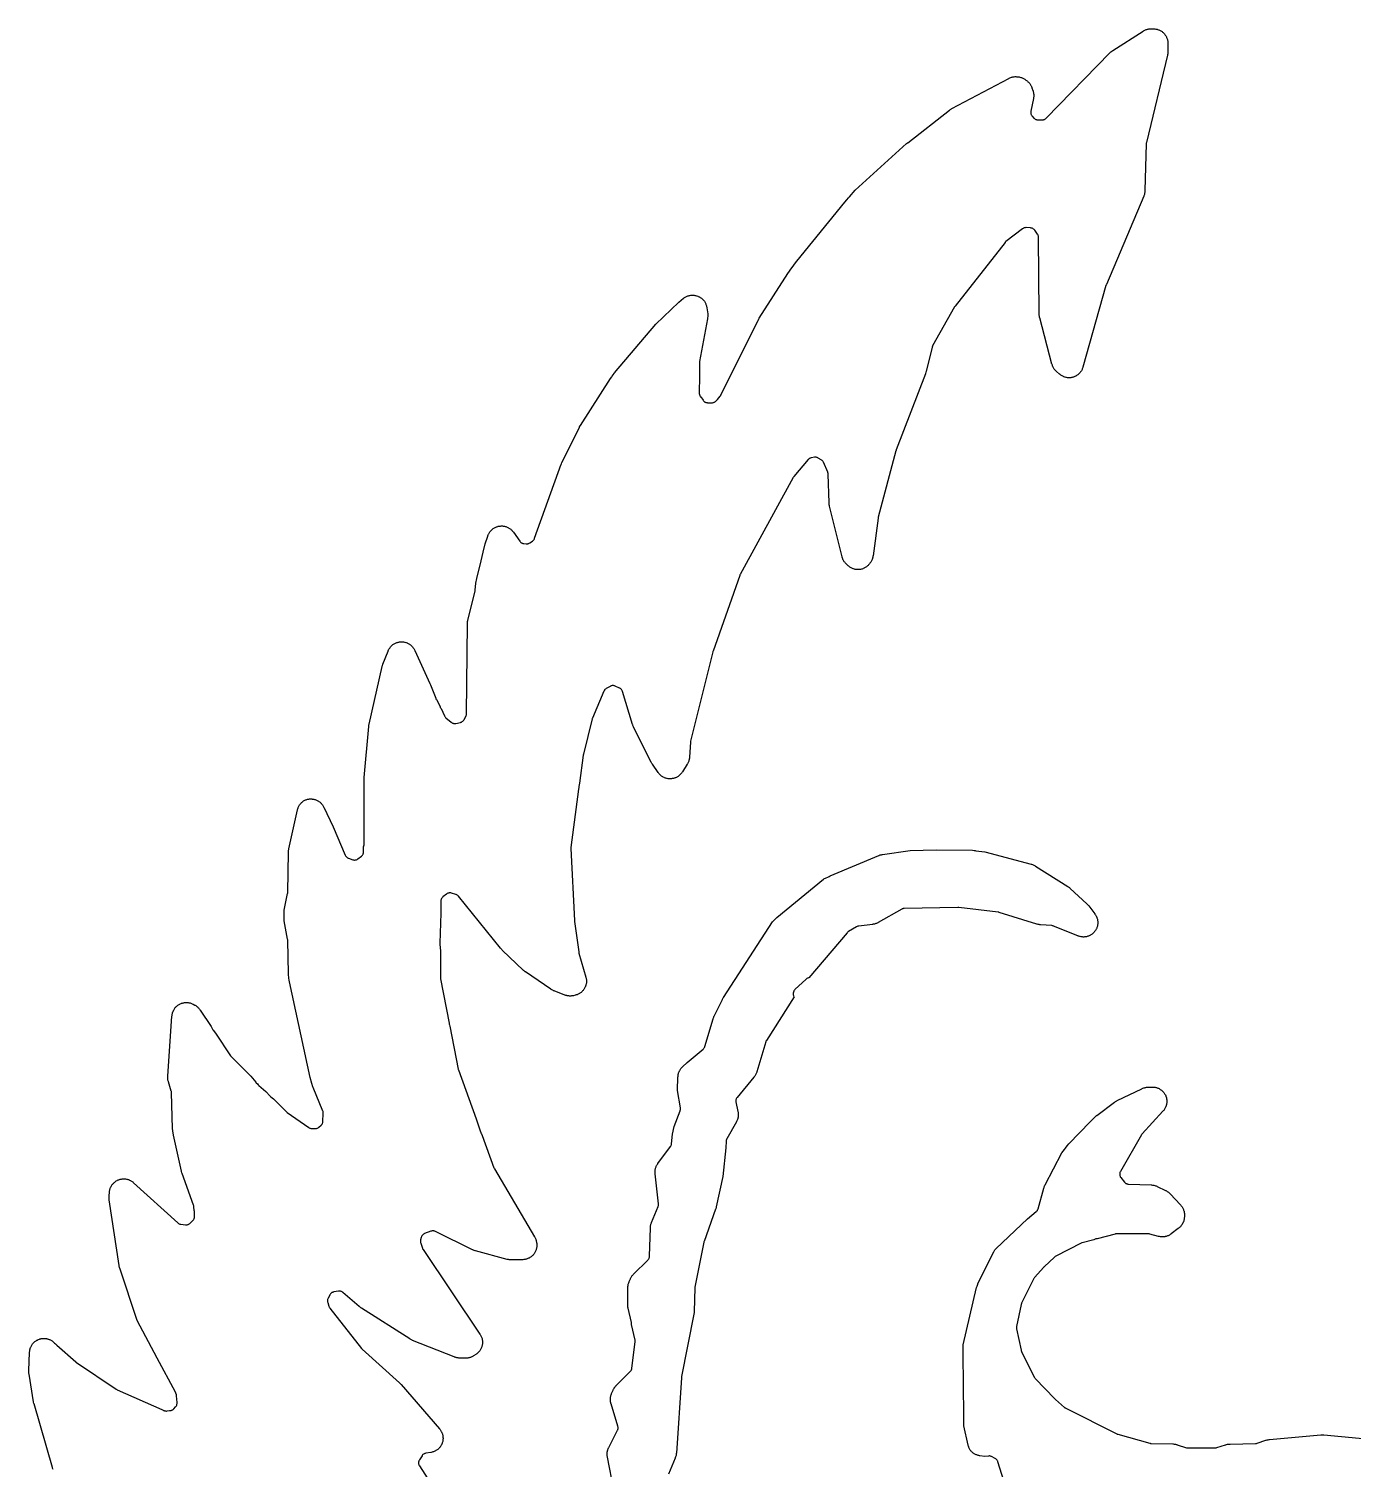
# Model space of a CAD drawing. Header units: millimetres. Extents: x 13 to 182, y 21 to 298.
# Drawn here: x 25 to 97.6, y 217.3 to 296.3 of the extents above; entities that cross this region are included whole.
import ezdxf

# ---------------------------------------------------------------- set-up
doc = ezdxf.new("R2010")
doc.units = ezdxf.units.MM
doc.layers.add('CUT', color=7, linetype='CONTINUOUS')

msp = doc.modelspace()

# ---------------------------------------------------------------- linework, layer by layer
at = {"layer": 'CUT'}
for points in [[(26.2939, 217.3156), (26.2768, 217.3582), (26.262, 217.4015), (26.2551, 217.4234), (25.2504, 220.9203), (25.2439, 220.9458), (25.2295, 221.0099), (25.2245, 221.0356), (24.9747, 222.555), (24.9715, 222.5779), (24.9664, 222.6238), (24.9636, 222.6699), (24.9632, 222.7161), (24.9636, 222.7392), (25.0063, 223.7421), (25.0078, 223.7642), (25.0118, 223.8081), (25.018, 223.8518), (25.0242, 223.8842), (25.0347, 223.9271), (25.044, 223.9588), (25.0586, 224.0004), (25.0711, 224.031), (25.0897, 224.071), (25.105, 224.1003), (25.1275, 224.1383), (25.1456, 224.1659), (25.1717, 224.2015), (25.1924, 224.2272), (25.2218, 224.2601), (25.245, 224.2836), (25.2775, 224.3135), (25.3029, 224.3347), (25.3382, 224.3612), (25.3655, 224.3798), (25.4032, 224.4027), (25.4322, 224.4185), (25.4719, 224.4377), (25.5024, 224.4505), (25.5438, 224.4657), (25.5754, 224.4755), (25.6181, 224.4866), (25.6504, 224.4933), (25.694, 224.5001), (25.7269, 224.5036), (25.7709, 224.5061), (25.804, 224.5063), (25.8481, 224.5045), (25.881, 224.5015), (25.9247, 224.4954), (25.9571, 224.4892), (26, 224.4788), (26.0317, 224.4695), (26.0734, 224.455), (26.104, 224.4426), (26.144, 224.424), (26.1733, 224.4087), (26.2113, 224.3863), (26.2361, 224.3701), (26.3348, 224.2858), (26.3806, 224.2467), (26.4303, 224.2042), (26.5043, 224.1411), (27.5335, 223.2237), (27.5491, 223.2108), (27.5709, 223.1938), (27.5873, 223.182), (29.7618, 221.7159), (29.7844, 221.7021), (29.8081, 221.6903), (32.2529, 220.6091), (32.3233, 220.5744), (32.3494, 220.563), (32.3765, 220.5542), (32.3774, 220.554), (32.3824, 220.5518), (32.4081, 220.5418), (32.4346, 220.5342), (32.4618, 220.5291), (32.4892, 220.5265), (32.5168, 220.5265), (32.5443, 220.5289), (32.6867, 220.5484), (32.693, 220.5488), (32.7155, 220.5523), (32.74, 220.5556), (32.7688, 220.561), (32.7969, 220.5692), (32.8241, 220.58), (32.8501, 220.5935), (32.8747, 220.6094), (32.8976, 220.6277), (32.9186, 220.6481), (33.0123, 220.7483), (33.031, 220.7703), (33.0474, 220.794), (33.0615, 220.8192), (33.0731, 220.8456), (33.0822, 220.873), (33.0885, 220.9011), (33.0922, 220.9297), (33.0928, 220.9516), (33.0938, 220.9633), (33.0933, 220.9927), (33.0691, 221.3619), (33.0654, 221.3933), (33.0584, 221.4241), (33.0482, 221.454), (33.0349, 221.4827), (33.0326, 221.4869), (33.0324, 221.4885), (33.0252, 221.5159), (33.0154, 221.5426), (33.0032, 221.5682), (32.0025, 223.4321), (30.9108, 225.4937), (29.9506, 228.354), (29.9447, 228.3728), (29.9338, 228.4107), (29.9246, 228.449), (29.9171, 228.4877), (29.9137, 228.5071), (29.3747, 232.1083), (29.3716, 232.1345), (29.3668, 232.1869), (29.3652, 232.2396), (29.3666, 232.2923), (29.3681, 232.3186), (29.3857, 232.5227), (29.3881, 232.5443), (29.3939, 232.5874), (29.4018, 232.6301), (29.4092, 232.6618), (29.4212, 232.7036), (29.4317, 232.7344), (29.4476, 232.7749), (29.461, 232.8045), (29.4808, 232.8432), (29.497, 232.8715), (29.5204, 232.9081), (29.5393, 232.9346), (29.5661, 232.9688), (29.5875, 232.9934), (29.6175, 233.0248), (29.6411, 233.0473), (29.674, 233.0757), (29.6996, 233.0957), (29.7351, 233.1208), (29.7626, 233.1383), (29.8003, 233.1598), (29.8294, 233.1746), (29.869, 233.1924), (29.8993, 233.2042), (29.9405, 233.2181), (29.9718, 233.227), (30.0142, 233.2369), (30.0462, 233.2427), (30.0893, 233.2484), (30.1217, 233.2512), (30.1651, 233.2527), (30.1977, 233.2523), (30.2411, 233.2496), (30.2734, 233.246), (30.3164, 233.2392), (30.3482, 233.2325), (30.3903, 233.2216), (30.4214, 233.2119), (30.4622, 233.1969), (30.4922, 233.1843), (30.5313, 233.1655), (30.56, 233.15), (30.5972, 233.1274), (30.6242, 233.1093), (30.659, 233.0833), (30.6925, 233.0556), (30.7089, 233.0414), (33.131, 230.84), (33.1548, 230.8204), (33.1806, 230.8034), (33.208, 230.7891), (33.2367, 230.7778), (33.2664, 230.7694), (33.2968, 230.7641), (33.5602, 230.7323), (33.5901, 230.7302), (33.6201, 230.7311), (33.6498, 230.735), (33.679, 230.7418), (33.7074, 230.7516), (33.7346, 230.764), (33.7605, 230.7792), (33.7847, 230.7968), (33.8071, 230.8168), (33.9619, 230.9699), (33.9814, 230.991), (33.9987, 231.014), (34.0137, 231.0384), (34.0264, 231.0642), (34.0365, 231.0911), (34.044, 231.1189), (34.0488, 231.1472), (34.0509, 231.1758), (34.0502, 231.2046), (34.0442, 231.2899), (34.0482, 231.3971), (34.048, 231.4236), (34.0455, 231.45), (34.0406, 231.4761), (34.0335, 231.5016), (34.0279, 231.5189), (34.0134, 231.722), (34.0102, 231.7494), (34.0045, 231.7763), (33.9963, 231.8026), (33.3653, 233.5498), (33.3563, 233.5776), (33.3361, 233.6476), (33.3289, 233.6759), (32.8937, 235.6515), (32.8586, 235.882), (32.8576, 235.8884), (32.8543, 235.9101), (32.8424, 235.9887), (32.7923, 237.9802), (32.7903, 238.008), (32.7858, 238.0354), (32.7787, 238.0624), (32.6203, 238.5678), (32.6145, 238.588), (32.6038, 238.6286), (32.5951, 238.6696), (32.5899, 238.7007), (32.585, 238.7424), (32.5842, 238.7543), (32.5842, 238.8017), (32.5842, 238.8824), (32.5842, 238.885), (32.8144, 242.1788), (32.8165, 242.2011), (32.8219, 242.2456), (32.8294, 242.2898), (32.8367, 242.3225), (32.8487, 242.3658), (32.8592, 242.3977), (32.8754, 242.4395), (32.889, 242.4702), (32.9093, 242.5102), (32.9259, 242.5393), (32.95, 242.5771), (32.9695, 242.6045), (32.9972, 242.6397), (33.0193, 242.665), (33.0505, 242.6972), (33.075, 242.7202), (33.1091, 242.7492), (33.1358, 242.7696), (33.1727, 242.7951), (33.2013, 242.8128), (33.2405, 242.8344), (33.2707, 242.8492), (33.3119, 242.8668), (33.3434, 242.8785), (33.3862, 242.8919), (33.4187, 242.9004), (33.4626, 242.9095), (33.4958, 242.9147), (33.5403, 242.9194), (33.5739, 242.9213), (33.6187, 242.9215), (33.6523, 242.9201), (33.6969, 242.9159), (33.7301, 242.911), (33.7741, 242.9024), (33.8067, 242.8943), (33.8496, 242.8814), (33.8813, 242.87), (33.9227, 242.8529), (33.9632, 242.8337), (33.9832, 242.8236), (34.0612, 242.7817), (34.0804, 242.7707), (34.1184, 242.7478), (34.1552, 242.7231), (34.1819, 242.7033), (34.2161, 242.675), (34.2406, 242.6526), (34.2719, 242.6212), (34.2941, 242.5965), (34.3221, 242.5621), (34.3484, 242.5264), (34.3611, 242.5082), (34.955, 241.6115), (35.0373, 241.4506), (35.0534, 241.4229), (35.0723, 241.3971), (35.2004, 241.2408), (36.0222, 239.9998), (36.0401, 239.9755), (36.0604, 239.9532), (37.1336, 238.8814), (37.4042, 238.5511), (37.4203, 238.533), (37.4378, 238.5163), (37.4981, 238.4631), (37.546, 238.4073), (37.561, 238.3911), (37.5772, 238.376), (37.9669, 238.0385), (38.1947, 237.7829), (38.2159, 237.7614), (38.2391, 237.7422), (38.3791, 237.6376), (39.099, 236.9187), (39.1185, 236.9008), (39.1395, 236.8848), (40.3159, 236.0652), (40.3424, 236.0487), (40.3705, 236.035), (40.3999, 236.0244), (40.4302, 236.0168), (40.4611, 236.0125), (40.4923, 236.0113), (40.6825, 236.0145), (40.7124, 236.0165), (40.742, 236.0215), (40.7709, 236.0294), (40.7989, 236.0401), (40.8257, 236.0536), (40.851, 236.0697), (40.8745, 236.0882), (40.9907, 236.1893), (41.0126, 236.2104), (41.0323, 236.2337), (41.0495, 236.2589), (41.0641, 236.2856), (41.0759, 236.3137), (41.0848, 236.3429), (41.0906, 236.3728), (41.0934, 236.4032), (41.1116, 236.8422), (41.1112, 236.8748), (41.1072, 236.9072), (41.0997, 236.939), (41.0889, 236.9698), (40.555, 238.2538), (40.554, 238.2569), (40.5517, 238.2644), (40.5424, 238.2944), (40.4822, 238.4889), (40.3852, 238.8021), (39.253, 244.049), (39.2403, 244.1477), (39.2384, 244.1625), (39.23, 244.2278), (39.1957, 244.4945), (39.1611, 246.3389), (39.1597, 246.3636), (39.1562, 246.388), (38.9683, 247.401), (38.9685, 247.6876), (38.9686, 247.8736), (38.9687, 247.9427), (38.9687, 247.988), (39.1538, 248.8954), (39.1581, 248.9225), (39.1598, 248.9499), (39.1999, 251.159), (39.2009, 251.1816), (39.2039, 251.2268), (39.2093, 251.2717), (39.2169, 251.3163), (39.2213, 251.3385), (39.6981, 253.4773), (39.7035, 253.4989), (39.7154, 253.5419), (39.7294, 253.5843), (39.7414, 253.6155), (39.7595, 253.6563), (39.7746, 253.6861), (39.7966, 253.7249), (39.8146, 253.7531), (39.8404, 253.7895), (39.8631, 253.8185), (39.892, 253.8517), (39.9164, 253.8773), (39.9479, 253.9071), (39.9725, 253.9283), (40.0066, 253.9549), (40.0332, 253.9737), (40.0575, 253.9891), (40.0584, 253.9896), (40.0982, 254.0092), (40.1287, 254.0223), (40.1703, 254.0378), (40.2019, 254.0479), (40.2448, 254.0593), (40.2773, 254.0662), (40.3211, 254.0733), (40.3541, 254.077), (40.3984, 254.0797), (40.4316, 254.0801), (40.4759, 254.0785), (40.509, 254.0756), (40.553, 254.0696), (40.5857, 254.0635), (40.6288, 254.0532), (40.6607, 254.0439), (40.7026, 254.0295), (40.7335, 254.0171), (40.7737, 253.9985), (40.8032, 253.9832), (40.8415, 253.9607), (40.8693, 253.9425), (40.9052, 253.9165), (40.931, 253.8956), (40.9642, 253.8661), (40.9879, 253.8428), (41.0179, 253.8102), (41.0392, 253.7847), (41.066, 253.7493), (41.0846, 253.7218), (41.1077, 253.684), (41.1289, 253.645), (41.139, 253.6253), (41.6559, 252.5527), (42.3185, 250.9944), (42.3306, 250.9692), (42.345, 250.9452), (42.3616, 250.9227), (42.3802, 250.9018), (42.4007, 250.8828), (42.4229, 250.8657), (42.4466, 250.8508), (42.4715, 250.8382), (42.4976, 250.8279), (42.7339, 250.7472), (42.7621, 250.739), (42.7911, 250.7337), (42.8204, 250.7312), (42.8498, 250.7317), (42.879, 250.735), (42.9078, 250.7411), (42.9358, 250.75), (42.9628, 250.7617), (42.9886, 250.7759), (43.0128, 250.7926), (43.1994, 250.9349), (43.2226, 250.9546), (43.2437, 250.9765), (43.2625, 251.0004), (43.2788, 251.0261), (43.2923, 251.0533), (43.3031, 251.0817), (43.3109, 251.1111), (43.3157, 251.1411), (43.3174, 251.1715), (43.3193, 251.4578), (43.3232, 251.4668), (43.3337, 251.4953), (43.3413, 251.5247), (43.3459, 251.5548), (43.3474, 251.5851), (43.344, 255.1856), (43.3441, 255.1908), (43.3464, 255.238), (43.3478, 255.2569), (43.6014, 258.0445), (43.6052, 258.0744), (43.617, 258.1486), (43.6227, 258.1781), (44.3445, 261.3399), (44.3485, 261.3562), (44.3571, 261.3884), (44.3669, 261.4203), (44.3779, 261.4518), (44.3837, 261.4675), (44.6653, 262.1874), (44.6738, 262.2076), (44.6918, 262.2477), (44.7117, 262.2868), (44.728, 262.3153), (44.7516, 262.3523), (44.7706, 262.3791), (44.7977, 262.4137), (44.8193, 262.4385), (44.8496, 262.4702), (44.8734, 262.4928), (44.9067, 262.5214), (44.9327, 262.5416), (44.9686, 262.5669), (44.9964, 262.5844), (45.0346, 262.606), (45.064, 262.6208), (45.1041, 262.6386), (45.1348, 262.6504), (45.1764, 262.6642), (45.2081, 262.673), (45.2509, 262.6827), (45.2833, 262.6884), (45.3269, 262.6938), (45.3596, 262.6963), (45.4035, 262.6975), (45.4364, 262.6967), (45.4802, 262.6936), (45.5128, 262.6897), (45.5561, 262.6824), (45.5882, 262.6753), (45.6305, 262.6638), (45.6618, 262.6536), (45.7028, 262.638), (45.7329, 262.6248), (45.7722, 262.6053), (45.8009, 262.5892), (45.8382, 262.566), (45.8652, 262.5472), (45.8999, 262.5204), (45.925, 262.4991), (45.957, 262.4691), (45.9798, 262.4454), (46.0087, 262.4124), (46.0292, 262.3867), (46.0547, 262.351), (46.0726, 262.3234), (46.0945, 262.2854), (46.1146, 262.2464), (46.1242, 262.2266), (46.9547, 260.3994), (46.9825, 260.336), (47.277, 259.5986), (47.2915, 259.5676), (47.3094, 259.5385), (47.3304, 259.5116), (47.3563, 259.4822), (47.5134, 259.1237), (47.528, 259.0947), (47.5456, 259.0674), (47.5662, 259.0422), (47.5759, 259.0326), (47.7566, 258.6351), (47.7719, 258.6057), (47.7904, 258.5783), (47.8118, 258.553), (47.8358, 258.5303), (48.1239, 258.2863), (48.1481, 258.2678), (48.174, 258.2519), (48.2014, 258.2387), (48.23, 258.2284), (48.2595, 258.2209), (48.2896, 258.2166), (48.32, 258.2152), (48.3504, 258.217), (48.3804, 258.2218), (48.6276, 258.2746), (48.6558, 258.2821), (48.6832, 258.2923), (48.7095, 258.3051), (48.7343, 258.3204), (48.7576, 258.338), (48.7791, 258.3578), (48.7985, 258.3796), (48.8157, 258.4032), (48.8305, 258.4284), (48.9367, 258.6303), (48.9488, 258.6562), (48.9583, 258.683), (48.9653, 258.7106), (48.9696, 258.7388), (48.9712, 258.7672), (49.0165, 263.6756), (49.0175, 263.7018), (49.0211, 263.7541), (49.0276, 263.8061), (49.0372, 263.8576), (49.0428, 263.8832), (49.437, 265.4774), (49.4424, 265.5047), (49.4452, 265.5323), (49.4671, 265.9145), (49.5272, 266.1595), (49.7638, 267.1241), (49.8816, 267.6042), (49.9929, 268.0581), (50.1319, 268.4891), (50.1391, 268.5096), (50.1543, 268.5501), (50.1715, 268.5899), (50.1858, 268.6191), (50.2068, 268.657), (50.2239, 268.6846), (50.2484, 268.7204), (50.268, 268.7462), (50.2958, 268.7795), (50.3179, 268.8033), (50.3488, 268.8337), (50.373, 268.8553), (50.4067, 268.8826), (50.4329, 268.9018), (50.469, 268.9257), (50.4969, 268.9423), (50.5352, 268.9626), (50.5646, 268.9764), (50.6046, 268.993), (50.6352, 269.0039), (50.6767, 269.0165), (50.7082, 269.0244), (50.7507, 269.033), (50.7828, 269.0379), (50.8259, 269.0423), (50.8583, 269.0441), (50.9016, 269.0443), (50.9341, 269.043), (50.9772, 269.0391), (51.0094, 269.0346), (51.052, 269.0265), (51.0836, 269.019), (51.1252, 269.0069), (51.1559, 268.9963), (51.1962, 268.9803), (51.2257, 268.9668), (51.2642, 268.9469), (51.2923, 268.9307), (51.3288, 268.9072), (51.3552, 268.8884), (51.3892, 268.8615), (51.4137, 268.8402), (51.445, 268.8101), (51.4673, 268.7866), (51.4955, 268.7537), (51.5221, 268.7195), (51.535, 268.7021), (51.8835, 268.2069), (51.9012, 268.1841), (51.921, 268.1632), (51.9427, 268.1442), (51.9662, 268.1274), (51.9911, 268.113), (52.0173, 268.101), (52.0446, 268.0916), (52.0726, 268.0848), (52.1012, 268.0808), (52.2377, 268.0682), (52.267, 268.0669), (52.2962, 268.0685), (52.3252, 268.0729), (52.3535, 268.0801), (52.3811, 268.0901), (52.4075, 268.1027), (52.4326, 268.1178), (52.5838, 268.2194), (52.6092, 268.2384), (52.6324, 268.26), (52.6532, 268.284), (52.6713, 268.31), (52.6866, 268.3378), (52.6989, 268.3671), (54.1572, 272.4297), (54.1668, 272.4542), (54.1926, 272.5146), (54.2036, 272.5385), (55.1559, 274.4528), (55.1672, 274.474), (55.1969, 274.5264), (55.2093, 274.5471), (56.8559, 277.1232), (56.9293, 277.2242), (56.9468, 277.2483), (57.0643, 277.4099), (57.0872, 277.4415), (59.3376, 280.1095), (60.6093, 281.3221), (60.8701, 281.5247), (60.8881, 281.538), (60.9247, 281.5637), (60.9626, 281.5875), (60.9918, 281.6039), (61.0319, 281.6238), (61.0626, 281.6372), (61.1045, 281.6531), (61.1364, 281.6634), (61.1796, 281.675), (61.2123, 281.6821), (61.2565, 281.6893), (61.2898, 281.6931), (61.3345, 281.696), (61.368, 281.6964), (61.4127, 281.6948), (61.4461, 281.692), (61.4904, 281.6859), (61.5234, 281.6797), (61.5669, 281.6693), (61.5991, 281.6599), (61.6414, 281.6452), (61.6724, 281.6327), (61.713, 281.6139), (61.7427, 281.5983), (61.7812, 281.5755), (61.8092, 281.557), (61.8453, 281.5306), (61.8713, 281.5094), (61.9046, 281.4795), (61.9284, 281.4559), (61.9585, 281.4228), (61.9798, 281.3969), (62.0065, 281.361), (62.0252, 281.3331), (62.0482, 281.2948), (62.0639, 281.2652), (62.083, 281.2247), (62.0958, 281.1937), (62.1107, 281.1515), (62.1204, 281.1194), (62.1311, 281.076), (62.1396, 281.0321), (62.1433, 281.01), (62.1906, 280.6788), (62.1918, 280.6681), (62.1913, 280.6396), (62.1911, 280.6264), (62.1902, 280.5681), (62.1878, 280.4192), (62.1845, 280.3985), (61.7488, 278.0695), (61.7452, 278.0442), (61.7438, 278.0186), (61.7401, 277.7619), (61.7366, 277.7376), (61.7351, 277.7099), (61.7326, 277.235), (61.7201, 276.3529), (61.7211, 276.3229), (61.7252, 276.2932), (61.7322, 276.264), (61.7421, 276.2357), (61.7428, 276.2341), (61.7529, 276.2073), (61.767, 276.1793), (61.7839, 276.1529), (61.8034, 276.1285), (61.8144, 276.116), (61.9335, 275.9368), (61.951, 275.9132), (61.9706, 275.8914), (61.9923, 275.8716), (62.0158, 275.854), (62.0409, 275.8388), (62.0674, 275.8262), (62.095, 275.8161), (62.1235, 275.8089), (62.1525, 275.8044), (62.1818, 275.8028), (62.4267, 275.8015), (62.4554, 275.8028), (62.4837, 275.8067), (62.5116, 275.8133), (62.5387, 275.8226), (62.5648, 275.8344), (62.5897, 275.8486), (62.6131, 275.8652), (62.6348, 275.8839), (62.6546, 275.9046), (62.6932, 275.9489), (62.703, 275.9585), (62.7224, 275.9815), (62.7252, 275.9856), (62.8754, 276.1582), (62.8914, 276.1782), (62.9056, 276.1995), (62.9179, 276.2219), (64.9555, 280.332), (64.9669, 280.3536), (64.9969, 280.4067), (65.0095, 280.4276), (66.58, 282.8846), (66.8104, 283.1986), (66.8699, 283.2795), (66.9526, 283.3923), (67.0718, 283.5546), (69.7025, 286.7992), (69.8159, 286.9256), (69.919, 287.0405), (69.9593, 287.0855), (70.2835, 287.447), (73.0986, 290.0071), (73.1114, 290.0184), (73.144, 290.0458), (73.1573, 290.0566), (75.4487, 291.8431), (75.4646, 291.8549), (75.4967, 291.8778), (75.5298, 291.8993), (75.5639, 291.9192), (75.5811, 291.9288), (78.7008, 293.5797), (78.7217, 293.5901), (78.764, 293.6097), (78.8072, 293.6271), (78.8402, 293.6385), (78.885, 293.6513), (78.919, 293.6592), (78.9649, 293.6674), (78.9996, 293.6717), (79.046, 293.6751), (79.081, 293.6758), (79.1275, 293.6743), (79.174, 293.6704), (79.1971, 293.6679), (79.2376, 293.6624), (79.2615, 293.6585), (79.3089, 293.6494), (79.3558, 293.6378), (79.3904, 293.6272), (79.4358, 293.6107), (79.4691, 293.5964), (79.5124, 293.5751), (79.544, 293.5574), (79.5848, 293.5315), (79.6241, 293.5035), (79.6434, 293.489), (79.7029, 293.4417), (79.7191, 293.4281), (79.7508, 293.4004), (79.7811, 293.3712), (79.8028, 293.3482), (79.8304, 293.3163), (79.8498, 293.2914), (79.8742, 293.2571), (79.8913, 293.2305), (79.9123, 293.194), (79.9268, 293.166), (79.9444, 293.1277), (79.9601, 293.0886), (79.9676, 293.0689), (80.0235, 292.9089), (80.0297, 292.8896), (80.0413, 292.8508), (80.0512, 292.8115), (80.0573, 292.7818), (80.0636, 292.7417), (80.0669, 292.7116), (80.0696, 292.6711), (80.0702, 292.6408), (80.0693, 292.6003), (80.0672, 292.57), (80.0625, 292.5297), (80.0561, 292.4897), (80.0525, 292.4698), (79.9086, 291.7755), (79.9041, 291.7474), (79.9024, 291.719), (79.9033, 291.6905), (79.907, 291.6622), (79.9133, 291.6344), (79.9222, 291.6074), (79.9336, 291.5813), (79.9475, 291.5564), (79.9637, 291.5329), (79.982, 291.5111), (80.0812, 291.4036), (80.1034, 291.382), (80.1278, 291.3627), (80.154, 291.346), (80.1817, 291.3322), (80.2108, 291.3213), (80.2408, 291.3134), (80.2715, 291.3087), (80.3025, 291.3072), (80.5356, 291.3079), (80.5653, 291.3094), (80.5948, 291.3139), (80.6237, 291.3214), (80.6517, 291.3316), (80.6785, 291.3446), (80.7039, 291.3602), (80.7277, 291.3782), (80.7495, 291.3985), (84.2444, 294.9835), (84.2631, 295.0017), (84.3016, 295.0368), (84.3421, 295.0697), (84.3844, 295.1002), (84.406, 295.1148), (86.0667, 296.1703), (86.0857, 296.1817), (86.1243, 296.2037), (86.164, 296.2237), (86.1945, 296.2372), (86.2359, 296.2532), (86.2676, 296.2637), (86.3104, 296.2755), (86.3429, 296.2828), (86.3867, 296.2903), (86.4198, 296.2944), (86.4641, 296.2976), (86.5085, 296.2986), (86.5308, 296.2985), (86.647, 296.2954), (86.6686, 296.2943), (86.7118, 296.291), (86.7547, 296.2857), (86.7867, 296.2802), (86.8289, 296.2708), (86.8602, 296.2622), (86.9013, 296.2488), (86.9316, 296.2372), (86.9713, 296.2199), (87.0003, 296.2055), (87.0381, 296.1845), (87.0657, 296.1673), (87.1013, 296.1427), (87.1271, 296.1231), (87.1601, 296.0952), (87.1839, 296.0731), (87.2141, 296.0421), (87.2357, 296.0179), (87.2628, 295.9842), (87.2819, 295.958), (87.3057, 295.9218), (87.3222, 295.8939), (87.3423, 295.8556), (87.3561, 295.8262), (87.3725, 295.7862), (87.3833, 295.7556), (87.3958, 295.7142), (87.4037, 295.6827), (87.4121, 295.6403), (87.4169, 295.6082), (87.4213, 295.5652), (87.4235, 295.522), (87.4241, 295.5003), (87.4259, 295.069), (87.4252, 295.0418), (87.4222, 294.9877), (87.4159, 294.9338), (87.4063, 294.8804), (87.4008, 294.8538), (86.2425, 290.0632), (86.2368, 290.0323), (86.2342, 290.0009), (86.1647, 287.4311), (86.1637, 287.4101), (86.1606, 287.3683), (86.1555, 287.3266), (86.1503, 287.2956), (86.1414, 287.2546), (86.1333, 287.2242), (86.1206, 287.1842), (86.1061, 287.1448), (86.0984, 287.1253), (84.0493, 282.2835), (84.0425, 282.266), (84.034, 282.2417), (84.0283, 282.2238), (82.766, 277.7518), (82.7596, 277.7312), (82.7459, 277.6902), (82.7302, 277.6499), (82.717, 277.6204), (82.6975, 277.5818), (82.6816, 277.5536), (82.6585, 277.5171), (82.6399, 277.4906), (82.6134, 277.4564), (82.5924, 277.4318), (82.5628, 277.4004), (82.5395, 277.3779), (82.507, 277.3494), (82.4816, 277.3293), (82.4465, 277.3041), (82.4193, 277.2865), (82.382, 277.2647), (82.3533, 277.2498), (82.314, 277.2318), (82.284, 277.2197), (82.2432, 277.2055), (82.2121, 277.1963), (82.1701, 277.1861), (82.1383, 277.18), (82.0955, 277.1738), (82.0633, 277.1708), (82.0202, 277.1687), (81.9878, 277.1688), (81.9446, 277.1709), (81.9124, 277.1741), (81.8696, 277.1804), (81.8379, 277.1866), (81.7959, 277.1969), (81.7649, 277.2062), (81.7241, 277.2205), (81.6941, 277.2327), (81.6549, 277.2509), (81.6262, 277.2659), (81.5889, 277.2877), (81.5618, 277.3054), (81.5268, 277.3307), (81.4931, 277.3577), (81.4765, 277.3716), (81.3208, 277.5087), (81.3046, 277.5237), (81.273, 277.5544), (81.2429, 277.5867), (81.2215, 277.612), (81.1947, 277.6471), (81.1759, 277.6744), (81.1527, 277.7119), (81.1367, 277.7409), (81.1173, 277.7805), (81.1042, 277.8109), (81.0887, 277.8523), (81.0753, 277.8943), (81.0691, 277.9155), (80.3947, 280.4559), (80.3903, 280.4742), (80.3821, 280.5109), (80.3756, 280.5479), (80.3718, 280.5758), (80.3683, 280.6132), (80.3664, 280.6507), (80.3659, 280.6695), (80.3287, 284.8735), (80.3268, 284.9041), (80.3219, 284.9343), (80.3139, 284.9639), (80.3029, 284.9924), (80.2891, 285.0198), (80.2726, 285.0455), (80.1212, 285.257), (80.1029, 285.28), (80.0825, 285.3011), (80.0601, 285.3201), (80.036, 285.3369), (80.0103, 285.3512), (79.9834, 285.3629), (79.9554, 285.372), (79.9267, 285.3782), (79.8975, 285.3816), (79.6592, 285.3977), (79.6282, 285.3982), (79.5972, 285.3955), (79.5668, 285.3896), (79.5371, 285.3806), (79.5085, 285.3685), (79.4812, 285.3536), (79.4557, 285.3359), (78.5468, 284.6346), (78.5278, 284.6187), (78.5103, 284.6013), (78.4942, 284.5826), (75.7516, 281.0949), (75.738, 281.0761), (75.7259, 281.0564), (74.5218, 278.913), (74.5096, 278.8887), (74.4996, 278.8634), (74.4919, 278.8373), (74.1663, 277.5052), (74.1587, 277.4778), (74.1376, 277.4101), (74.1283, 277.3833), (72.5314, 273.2158), (72.5261, 273.2009), (72.5194, 273.1803), (72.515, 273.1651), (71.5457, 269.5291), (71.5414, 269.5106), (71.5363, 269.4852), (71.5332, 269.4665), (71.2546, 267.4042), (71.2508, 267.3807), (71.2419, 267.334), (71.2306, 267.2879), (71.2204, 267.2538), (71.2043, 267.2091), (71.1905, 267.1763), (71.1697, 267.1335), (71.1526, 267.1024), (71.1274, 267.062), (71.1002, 267.0231), (71.0861, 267.004), (71.0533, 266.9619), (71.0392, 266.9448), (71.0104, 266.9113), (70.9799, 266.8793), (70.9559, 266.8565), (70.9225, 266.8277), (70.8964, 266.8073), (70.8602, 266.7819), (70.8323, 266.7642), (70.7938, 266.7424), (70.7642, 266.7275), (70.7238, 266.7096), (70.693, 266.6977), (70.651, 266.6839), (70.6191, 266.6751), (70.576, 266.6654), (70.5433, 266.6598), (70.4995, 266.6544), (70.4665, 266.652), (70.4223, 266.6509), (70.3892, 266.6517), (70.3451, 266.655), (70.3123, 266.6591), (70.2687, 266.6667), (70.2364, 266.674), (70.1939, 266.6858), (70.1624, 266.6962), (70.1212, 266.7122), (70.091, 266.7256), (70.0515, 266.7455), (70.0227, 266.7619), (69.9854, 266.7856), (69.9584, 266.8047), (69.9236, 266.8319), (69.8902, 266.8608), (69.8738, 266.8757), (69.7954, 266.9505), (69.7805, 266.9655), (69.7513, 266.9961), (69.7236, 267.028), (69.704, 267.0529), (69.6794, 267.0873), (69.6622, 267.1139), (69.641, 267.1505), (69.6263, 267.1786), (69.6086, 267.217), (69.5967, 267.2463), (69.5827, 267.2862), (69.5705, 267.3267), (69.5649, 267.3471), (68.8718, 270.1267), (68.8666, 270.15), (68.8576, 270.1966), (68.851, 270.2437), (68.8469, 270.2911), (68.8455, 270.3148), (68.794, 271.8818), (68.7917, 271.9103), (68.7867, 271.9383), (68.7791, 271.9658), (68.7689, 271.9924), (68.5308, 272.5355), (68.5171, 272.5629), (68.5006, 272.5888), (68.4816, 272.6129), (68.4601, 272.6349), (68.4366, 272.6546), (68.4112, 272.6718), (68.2502, 272.7691), (68.2242, 272.7831), (68.197, 272.7944), (68.1687, 272.8031), (68.1398, 272.8089), (68.1104, 272.8119), (68.0809, 272.8119), (68.0515, 272.8091), (67.8849, 272.7846), (67.8547, 272.7786), (67.8253, 272.7696), (67.797, 272.7575), (67.7701, 272.7426), (67.7448, 272.7251), (67.7215, 272.705), (67.7003, 272.6827), (66.906, 271.7531), (66.8871, 271.7284), (66.8708, 271.7019), (63.9666, 266.3813), (63.9559, 266.3597), (63.947, 266.3373), (62.4851, 262.1893), (62.4807, 262.1759), (62.4751, 262.1573), (62.4714, 262.1437), (61.2492, 257.2502), (61.2438, 257.2231), (61.2409, 257.1955), (61.1916, 256.3769), (61.1897, 256.3547), (61.1848, 256.3103), (61.1777, 256.2661), (61.1707, 256.2334), (61.1593, 256.1902), (61.1491, 256.1583), (61.1334, 256.1164), (61.1202, 256.0857), (61.1004, 256.0456), (61.0787, 256.0066), (61.0674, 255.9873), (60.8033, 255.5632), (60.7911, 255.5447), (60.7658, 255.5083), (60.7388, 255.4732), (60.7173, 255.4479), (60.687, 255.4156), (60.6631, 255.3925), (60.6297, 255.3634), (60.6037, 255.3428), (60.5676, 255.3171), (60.5396, 255.2991), (60.5012, 255.2771), (60.4716, 255.262), (60.4312, 255.2438), (60.4003, 255.2317), (60.3583, 255.2176), (60.3264, 255.2086), (60.2832, 255.1987), (60.2505, 255.1929), (60.2065, 255.1872), (60.1734, 255.1847), (60.1291, 255.1834), (60.0959, 255.1841), (60.0517, 255.1872), (60.0188, 255.1912), (59.9751, 255.1986), (59.9427, 255.2058), (59.8999, 255.2175), (59.8684, 255.2278), (59.827, 255.2437), (59.7966, 255.257), (59.757, 255.2769), (59.7281, 255.2932), (59.6906, 255.3168), (59.6634, 255.3359), (59.6285, 255.3631), (59.6033, 255.3848), (59.5712, 255.4153), (59.5483, 255.4393), (59.5193, 255.4729), (59.492, 255.5078), (59.4788, 255.5256), (59.1544, 255.986), (59.1448, 256.0001), (59.1262, 256.0287), (59.1088, 256.058), (59.0924, 256.0879), (59.0845, 256.103), (58.1299, 258.0191), (58.122, 258.0358), (58.1069, 258.0696), (58.0931, 258.104), (58.0808, 258.1389), (58.075, 258.1565), (57.5178, 259.9734), (57.5082, 260.0002), (57.4961, 260.0258), (57.4817, 260.0503), (57.465, 260.0732), (57.4462, 260.0945), (57.4254, 260.1139), (57.403, 260.1313), (57.379, 260.1464), (57.3536, 260.1593), (57.1123, 260.2673), (57.0858, 260.2777), (57.0584, 260.2856), (57.0303, 260.2908), (57.0019, 260.2933), (56.9734, 260.2931), (56.945, 260.2902), (56.9171, 260.2846), (56.8898, 260.2764), (56.8634, 260.2657), (56.8381, 260.2524), (56.6214, 260.1256), (56.5985, 260.1107), (56.5769, 260.0937), (56.5571, 260.0749), (56.539, 260.0544), (56.5228, 260.0322), (56.5088, 260.0087), (56.4969, 259.9841), (55.8712, 258.5124), (55.8628, 258.4904), (55.8562, 258.4678), (55.3746, 256.541), (55.371, 256.5247), (55.3666, 256.5022), (55.364, 256.4857), (55.1569, 254.9458), (55.1206, 254.7623), (55.1166, 254.7361), (55.1149, 254.7096), (55.1133, 254.6213), (54.6818, 251.4122), (54.6794, 251.3848), (54.6795, 251.3572), (54.8782, 247.4072), (54.8791, 247.394), (54.8809, 247.3759), (54.8824, 247.3627), (55.1153, 245.6931), (55.119, 245.672), (55.1251, 245.6433), (55.1303, 245.6225), (55.5085, 244.3146), (55.514, 244.2938), (55.524, 244.2519), (55.532, 244.2096), (55.5364, 244.1776), (55.5403, 244.1347), (55.5416, 244.1025), (55.5414, 244.0595), (55.5396, 244.0272), (55.5353, 243.9844), (55.5305, 243.9525), (55.5256, 243.9282), (55.5125, 243.8819), (55.5118, 243.8792), (55.5095, 243.8712), (55.4931, 243.8134), (55.491, 243.8074), (55.4747, 243.7675), (55.461, 243.7383), (55.441, 243.7002), (55.4246, 243.6724), (55.401, 243.6364), (55.382, 243.6103), (55.3551, 243.5767), (55.3337, 243.5525), (55.3037, 243.5216), (55.2801, 243.4996), (55.2473, 243.4718), (55.2217, 243.4521), (55.1864, 243.4275), (55.159, 243.4104), (55.1215, 243.3893), (55.0926, 243.3748), (55.0533, 243.3574), (55.0232, 243.3458), (54.9823, 243.3323), (54.9408, 243.3207), (54.92, 243.3154), (54.8321, 243.2953), (54.8103, 243.2909), (54.7665, 243.2831), (54.7223, 243.2775), (54.689, 243.275), (54.6446, 243.2738), (54.6112, 243.2746), (54.5668, 243.2778), (54.5337, 243.2818), (54.4899, 243.2894), (54.4573, 243.2967), (54.4144, 243.3086), (54.3722, 243.3226), (54.3513, 243.3301), (53.763, 243.5577), (53.7391, 243.5677), (53.6921, 243.5891), (53.6463, 243.6132), (53.602, 243.6398), (53.5802, 243.6538), (52.2038, 244.5938), (52.1892, 244.6042), (52.1605, 244.6256), (52.1326, 244.648), (52.1057, 244.6716), (52.0925, 244.6836), (50.9175, 245.7966), (50.8962, 245.8182), (50.8448, 245.8739), (50.825, 245.8969), (48.5295, 248.7492), (48.5088, 248.7724), (48.4858, 248.7933), (48.4607, 248.8117), (48.4339, 248.8274), (48.4056, 248.8403), (48.3761, 248.8502), (48.1329, 248.9177), (48.1052, 248.924), (48.0771, 248.9277), (48.0488, 248.9287), (48.0205, 248.927), (47.9925, 248.9226), (47.9651, 248.9156), (47.9384, 248.9061), (47.9127, 248.8941), (47.8883, 248.8797), (47.8653, 248.8631), (47.6666, 248.7044), (47.6444, 248.6847), (47.6242, 248.6629), (47.6062, 248.6393), (47.5907, 248.614), (47.5777, 248.5873), (47.5675, 248.5594), (47.56, 248.5306), (47.5555, 248.5013), (47.5539, 248.4716), (47.5502, 247.8155), (47.5009, 246.167), (47.5009, 246.1476), (47.5019, 246.1211), (47.5032, 246.1018), (47.5385, 245.7465), (47.5303, 244.2818), (47.5316, 244.252), (47.5359, 244.2224), (48.0137, 241.7883), (48.0146, 241.7681), (48.0177, 241.7354), (48.0244, 241.7032), (48.0476, 241.6157), (48.5077, 239.272), (48.513, 239.2494), (48.5201, 239.2274), (49.4935, 236.5472), (49.7341, 235.8241), (49.7416, 235.8039), (49.7529, 235.7765), (49.7619, 235.7569), (49.8292, 235.6229), (50.4704, 233.8574), (50.4811, 233.8317), (50.4941, 233.8072), (52.6967, 230.0778), (52.707, 230.0593), (52.7268, 230.0218), (52.7449, 229.9834), (52.757, 229.9541), (52.7713, 229.9142), (52.7807, 229.8838), (52.7912, 229.8427), (52.7997, 229.8012), (52.8035, 229.7803), (52.8097, 229.741), (52.8127, 229.7186), (52.8175, 229.6735), (52.82, 229.6282), (52.8202, 229.5943), (52.8181, 229.549), (52.8149, 229.5152), (52.8083, 229.4703), (52.8017, 229.437), (52.7906, 229.393), (52.7806, 229.3606), (52.7652, 229.3179), (52.752, 229.2866), (52.7324, 229.2458), (52.7161, 229.2159), (52.6924, 229.1773), (52.6733, 229.1492), (52.6458, 229.1132), (52.6239, 229.0872), (52.593, 229.054), (52.5686, 229.0304), (52.5345, 229.0006), (52.5078, 228.9795), (52.4709, 228.9532), (52.4422, 228.935), (52.4028, 228.9125), (52.3725, 228.8972), (52.331, 228.8789), (52.2993, 228.8667), (52.2562, 228.8527), (52.2235, 228.8438), (52.1792, 228.8341), (52.1457, 228.8285), (52.1006, 228.8234), (52.0554, 228.8205), (52.0327, 228.8196), (51.4336, 228.8117), (51.4131, 228.8119), (51.3721, 228.8132), (51.3312, 228.8164), (51.3007, 228.8202), (51.2603, 228.8271), (51.2202, 228.8358), (51.2002, 228.8406), (49.4561, 229.3054), (49.4347, 229.3116), (49.3923, 229.3252), (49.3507, 229.3409), (49.3098, 229.3585), (49.2896, 229.3679), (47.2562, 230.3712), (47.2279, 230.3833), (47.1986, 230.3926), (47.1684, 230.3987), (47.1378, 230.4018), (47.1071, 230.4017), (47.0765, 230.3984), (47.0464, 230.3921), (47.0171, 230.3826), (46.6655, 230.2493), (46.6394, 230.238), (46.6144, 230.2242), (46.5909, 230.2081), (46.569, 230.1898), (46.5489, 230.1695), (46.5309, 230.1475), (46.515, 230.1238), (46.5014, 230.0987), (46.4903, 230.0724), (46.4818, 230.0452), (46.4447, 229.9042), (46.4385, 229.8751), (46.4353, 229.8455), (46.435, 229.8158), (46.4377, 229.7862), (46.4433, 229.7569), (46.4517, 229.7284), (46.5499, 229.449), (46.5593, 229.4255), (46.5707, 229.4028), (46.584, 229.3811), (49.7025, 224.7429), (49.7145, 224.7241), (49.7375, 224.6859), (49.7587, 224.6465), (49.773, 224.6163), (49.7901, 224.575), (49.8014, 224.5435), (49.8143, 224.5008), (49.8224, 224.4683), (49.8311, 224.4245), (49.8359, 224.3914), (49.8402, 224.347), (49.8417, 224.3135), (49.8415, 224.2689), (49.8397, 224.2355), (49.8351, 224.1911), (49.83, 224.158), (49.821, 224.1142), (49.8127, 224.0818), (49.7994, 224.0392), (49.7879, 224.0078), (49.7705, 223.9667), (49.7559, 223.9366), (49.7345, 223.8974), (49.717, 223.8689), (49.6918, 223.832), (49.6715, 223.8054), (49.6428, 223.7712), (49.62, 223.7467), (49.5881, 223.7155), (49.563, 223.6934), (49.528, 223.6655), (49.4918, 223.6395), (49.4734, 223.6269), (49.3565, 223.5513), (49.3371, 223.5394), (49.2975, 223.5167), (49.2569, 223.4959), (49.2257, 223.4819), (49.1832, 223.4654), (49.1507, 223.4546), (49.1067, 223.4424), (49.0734, 223.435), (49.0284, 223.4274), (48.9944, 223.4234), (48.9489, 223.4204), (48.9033, 223.4197), (48.8804, 223.4199), (48.5645, 223.431), (48.5452, 223.4321), (48.5066, 223.4351), (48.4681, 223.4398), (48.4395, 223.4445), (48.4016, 223.4525), (48.3735, 223.4596), (48.3365, 223.4708), (48.2999, 223.4836), (48.2818, 223.4904), (45.999, 224.4004), (45.9796, 224.4087), (45.9411, 224.4262), (45.9035, 224.4454), (45.8668, 224.4664), (45.8487, 224.4774), (43.2033, 226.1628), (43.1767, 226.1812), (43.1117, 226.2295), (43.0864, 226.2497), (42.1853, 227.0263), (42.1624, 227.0442), (42.1379, 227.0597), (42.1121, 227.0729), (42.0851, 227.0834), (42.0572, 227.0913), (42.0286, 227.0965), (41.9997, 227.0989), (41.9707, 227.0985), (41.9419, 227.0953), (41.6905, 227.0549), (41.663, 227.0492), (41.6363, 227.041), (41.6104, 227.0302), (41.5856, 227.0172), (41.5622, 227.0018), (41.5403, 226.9844), (41.5201, 226.965), (41.5018, 226.9437), (41.4856, 226.9209), (41.4716, 226.8967), (41.3713, 226.703), (41.3591, 226.6763), (41.3496, 226.6485), (41.3428, 226.6199), (41.3388, 226.5908), (41.3377, 226.5615), (41.3395, 226.5322), (41.3442, 226.5032), (41.3516, 226.4748), (41.4171, 226.2674), (41.4263, 226.2422), (41.4378, 226.2179), (41.4514, 226.1947), (41.467, 226.1728), (43.2078, 223.9497), (43.2248, 223.9298), (43.2435, 223.9114), (45.2962, 222.0678), (45.3166, 222.0483), (45.3661, 221.9979), (45.3852, 221.9771), (47.4788, 219.5577), (47.4925, 219.541), (47.5192, 219.507), (47.5442, 219.4718), (47.5616, 219.4445), (47.5832, 219.4071), (47.5979, 219.3783), (47.6157, 219.3389), (47.6276, 219.3088), (47.6416, 219.268), (47.6506, 219.2369), (47.6606, 219.1948), (47.6665, 219.163), (47.6724, 219.1202), (47.6753, 219.088), (47.6771, 219.0448), (47.6768, 219.0125), (47.6745, 218.9693), (47.6711, 218.9372), (47.6646, 218.8945), (47.6582, 218.8627), (47.6477, 218.8208), (47.6382, 218.7899), (47.6237, 218.7492), (47.6114, 218.7193), (47.593, 218.6802), (47.5778, 218.6516), (47.5558, 218.6144), (47.538, 218.5874), (47.5125, 218.5526), (47.4922, 218.5274), (47.4634, 218.4951), (47.4408, 218.472), (47.4091, 218.4427), (47.3843, 218.4218), (47.35, 218.3956), (47.3233, 218.3773), (47.2866, 218.3545), (47.2583, 218.3388), (47.2196, 218.3196), (47.19, 218.3067), (47.1496, 218.2914), (47.1188, 218.2813), (47.0771, 218.2699), (47.035, 218.2605), (47.0138, 218.2563), (46.7271, 218.2068), (46.6999, 218.2008), (46.6734, 218.1923), (46.6478, 218.1814), (46.6233, 218.1681), (46.6001, 218.1526), (46.5785, 218.1351), (46.5586, 218.1156), (46.5406, 218.0944), (46.5246, 218.0715), (46.3795, 217.8421), (46.3654, 217.8174), (46.3538, 217.7914), (46.3447, 217.7644), (46.3381, 217.7367), (46.3342, 217.7085), (46.3331, 217.68), (46.3346, 217.6516), (46.3388, 217.6234), (46.3456, 217.5958), (46.3551, 217.5689), (46.367, 217.5431), (46.3814, 217.5185), (47.2712, 216.1468)], [(57.0519, 216.2047), (56.6935, 217.9909), (56.6898, 218.0119), (56.6834, 218.054), (56.679, 218.0964), (56.6772, 218.1282), (56.6768, 218.1708), (56.6781, 218.2027), (56.6817, 218.2451), (56.686, 218.2768), (56.6936, 218.3186), (56.7009, 218.3497), (56.7124, 218.3907), (56.7226, 218.421), (56.738, 218.4607), (56.7552, 218.4996), (56.7643, 218.5189), (57.2447, 219.4767), (57.2563, 219.5029), (57.2653, 219.53), (57.2718, 219.5579), (57.2755, 219.5863), (57.2765, 219.6148), (57.2748, 219.6434), (57.2704, 219.6717), (57.2633, 219.6994), (56.8895, 220.9151), (56.8834, 220.9372), (56.8722, 220.9816), (56.8632, 221.0265), (56.8583, 221.0605), (56.8539, 221.1061), (56.8524, 221.1403), (56.8528, 221.1861), (56.8548, 221.2204), (56.8598, 221.2659), (56.8652, 221.2998), (56.8748, 221.3446), (56.8837, 221.3777), (56.8978, 221.4213), (56.9141, 221.4641), (56.9228, 221.4853), (57.006, 221.6744), (57.0148, 221.6931), (57.0331, 221.73), (57.0531, 221.7661), (57.0694, 221.7925), (57.0926, 221.8266), (57.1112, 221.8513), (57.1375, 221.8831), (57.1652, 221.9137), (57.1794, 221.9287), (57.9535, 222.7084), (57.9725, 222.7295), (57.9895, 222.7523), (58.0042, 222.7766), (58.0166, 222.8021), (58.0265, 222.8288), (58.0338, 222.8562), (58.0385, 222.8842), (58.2099, 224.3183), (58.212, 224.352), (58.2103, 224.3857), (58.2049, 224.419), (58.0178, 225.2606), (58.0178, 225.3111), (58.0157, 225.3466), (58.0093, 225.3817), (57.8217, 226.1567), (57.8208, 226.162), (57.8155, 226.2113), (57.8128, 226.2608), (57.8122, 226.2856), (57.8139, 227.2842), (57.8145, 227.3075), (57.817, 227.354), (57.8219, 227.4003), (57.8273, 227.4347), (57.837, 227.4803), (57.846, 227.514), (57.8603, 227.5583), (57.8768, 227.6017), (57.8857, 227.6233), (57.9488, 227.7661), (57.9577, 227.7852), (57.9765, 227.8229), (57.997, 227.8596), (58.0137, 227.8864), (58.0375, 227.9211), (58.0566, 227.9462), (58.0836, 227.9785), (58.1121, 228.0094), (58.1267, 228.0246), (58.9138, 228.8043), (58.9331, 228.8253), (58.9503, 228.8481), (58.9653, 228.8724), (58.9779, 228.898), (58.988, 228.9247), (58.9955, 228.9522), (59.0004, 228.9804), (59.0026, 229.0088), (59.0472, 230.5652), (59.0482, 230.5857), (59.0512, 230.6265), (59.0561, 230.6672), (59.0612, 230.6974), (59.0697, 230.7375), (59.0775, 230.7672), (59.0897, 230.8063), (59.1036, 230.8447), (59.111, 230.8638), (59.4705, 231.7314), (59.4806, 231.7599), (59.4879, 231.7893), (59.4921, 231.8192), (59.4933, 231.8494), (59.4915, 231.8796), (59.308, 233.5193), (59.3062, 233.5402), (59.3035, 233.5822), (59.3027, 233.6242), (59.3036, 233.6557), (59.3068, 233.6976), (59.3106, 233.7289), (59.3177, 233.7703), (59.3244, 233.8011), (59.3353, 233.8417), (59.3449, 233.8717), (59.3596, 233.9111), (59.3719, 233.94), (59.3902, 233.9779), (59.4052, 234.0056), (59.4269, 234.0416), (59.4503, 234.0765), (59.4624, 234.0937), (60.1504, 235.0249), (60.1679, 235.0514), (60.1825, 235.0795), (60.194, 235.109), (60.2023, 235.1396), (60.2074, 235.1709), (60.2645, 235.6976), (60.3538, 236.1165), (60.6794, 236.9835), (60.6889, 237.0138), (60.6953, 237.0449), (60.6983, 237.0765), (60.6979, 237.1083), (60.6942, 237.1399), (60.5305, 238.0904), (60.5604, 238.8434), (60.5617, 238.865), (60.5655, 238.9081), (60.5714, 238.951), (60.5773, 238.9828), (60.5873, 239.0249), (60.5962, 239.0561), (60.6102, 239.097), (60.6221, 239.1272), (60.6399, 239.1666), (60.6546, 239.1955), (60.6761, 239.233), (60.6936, 239.2603), (60.7186, 239.2956), (60.7386, 239.3211), (60.7669, 239.3538), (60.7967, 239.3851), (60.812, 239.4004), (61.0578, 239.6348), (61.9443, 240.3669), (61.9663, 240.387), (61.9862, 240.4091), (62.0038, 240.4332), (62.0189, 240.4588), (62.0315, 240.4858), (62.0412, 240.514), (62.4845, 242.029), (62.4904, 242.0478), (62.5031, 242.085), (62.5174, 242.1217), (62.5333, 242.1577), (62.5416, 242.1755), (62.9938, 243.089), (63.0061, 243.1121), (63.0385, 243.1689), (63.0521, 243.1913), (65.7489, 247.3429), (65.7621, 247.3621), (65.7756, 247.3807), (65.8723, 247.4769), (65.9401, 247.5444), (65.9668, 247.5709), (65.9827, 247.5868), (68.5429, 249.675), (68.56, 249.6882), (68.5652, 249.6921), (68.6902, 249.7558), (68.7719, 249.7975), (68.8428, 249.8336), (68.9, 249.8627), (71.5671, 250.9771), (71.5843, 250.9839), (71.6191, 250.9968), (71.6543, 251.0082), (71.681, 251.0157), (71.7171, 251.0242), (71.7535, 251.0312), (71.7718, 251.0343), (73.2934, 251.2622), (74.7237, 251.291), (76.7178, 251.2648), (76.7994, 251.254), (76.8532, 251.2468), (76.8927, 251.2415), (77.392, 251.175), (79.9284, 250.5087), (79.9508, 250.5022), (79.9951, 250.4881), (80.0387, 250.4717), (80.0706, 250.4577), (80.1123, 250.4369), (80.1528, 250.4139), (80.1727, 250.4019), (81.9389, 249.2761), (81.9558, 249.2648), (81.989, 249.2414), (82.0212, 249.2166), (82.0522, 249.1903), (82.0675, 249.1768), (82.9772, 248.3321), (82.9911, 248.3187), (83.0181, 248.2913), (83.044, 248.2628), (83.0686, 248.2332), (83.0806, 248.2181), (83.4119, 247.7834), (83.4247, 247.7658), (83.4493, 247.73), (83.4722, 247.6931), (83.488, 247.6646), (83.5072, 247.6256), (83.5202, 247.5957), (83.5356, 247.5551), (83.5456, 247.5241), (83.557, 247.4821), (83.5639, 247.4503), (83.5712, 247.4075), (83.5751, 247.3752), (83.5782, 247.3318), (83.5789, 247.2993), (83.5779, 247.2558), (83.5755, 247.2233), (83.5702, 247.1802), (83.5647, 247.1481), (83.5552, 247.1057), (83.5466, 247.0743), (83.5332, 247.0329), (83.5216, 247.0025), (83.5042, 246.9627), (83.4897, 246.9335), (83.4686, 246.8955), (83.4514, 246.8679), (83.4266, 246.8322), (83.4068, 246.8063), (83.3788, 246.7731), (83.3566, 246.7493), (83.3255, 246.719), (83.3011, 246.6974), (83.2672, 246.6702), (83.2408, 246.6511), (83.2044, 246.6273), (83.1763, 246.6108), (83.1378, 246.5906), (83.1083, 246.577), (83.068, 246.5606), (83.0373, 246.5498), (82.9956, 246.5374), (82.964, 246.5296), (82.9214, 246.5213), (82.8891, 246.5167), (82.8459, 246.5125), (82.8134, 246.5109), (82.7699, 246.511), (82.7374, 246.5126), (82.6941, 246.5168), (82.6619, 246.5215), (82.6192, 246.5299), (82.5876, 246.5377), (82.546, 246.5502), (82.505, 246.5646), (82.4847, 246.5723), (81.1583, 247.1134), (81.1285, 247.1237), (81.0978, 247.1309), (81.0665, 247.1348), (80.4356, 247.18), (80.4096, 247.1826), (80.3578, 247.1894), (80.3065, 247.1991), (80.2559, 247.2119), (80.2307, 247.2189), (78.176, 247.8634), (78.149, 247.8705), (78.1215, 247.875), (75.9675, 248.1299), (75.9468, 248.1316), (75.9184, 248.133), (75.8976, 248.1333), (72.9694, 248.0726), (72.9398, 248.0705), (72.9106, 248.0655), (72.882, 248.0577), (72.8544, 248.0471), (72.8279, 248.0338), (71.5415, 247.3063), (71.522, 247.2958), (71.4824, 247.2759), (71.4418, 247.258), (71.4108, 247.2461), (71.3686, 247.2323), (71.3366, 247.2235), (71.2933, 247.2138), (71.2496, 247.2063), (71.2277, 247.2031), (70.4745, 247.1121), (70.4441, 247.1068), (70.4143, 247.0985), (70.3856, 247.0871), (70.3582, 247.0728), (69.9071, 246.807), (69.8792, 246.7884), (69.8536, 246.7668), (69.8305, 246.7424), (67.7334, 244.2675), (67.7136, 244.2646), (67.6865, 244.258), (67.6602, 244.2489), (67.6348, 244.2374), (67.6107, 244.2237), (67.5879, 244.2077), (67.5666, 244.1897), (66.9815, 243.6447), (66.9625, 243.6253), (66.9453, 243.6043), (66.9301, 243.5817), (66.917, 243.5579), (66.906, 243.533), (66.8974, 243.5072), (66.8892, 243.4782), (66.8827, 243.4506), (66.8789, 243.4224), (66.8778, 243.394), (66.8793, 243.3656), (66.8836, 243.3375), (66.8904, 243.31), (66.8999, 243.2832), (66.9118, 243.2574), (66.9258, 243.2335), (65.4093, 240.8415), (65.3957, 240.8177), (65.3843, 240.7927), (65.3752, 240.7669), (64.885, 239.1277), (64.878, 239.1062), (64.8628, 239.0635), (64.8455, 239.0216), (64.831, 238.9909), (64.8096, 238.951), (64.7921, 238.9219), (64.7667, 238.8843), (64.7396, 238.8481), (64.7255, 238.8303), (63.8018, 237.7195), (63.7838, 237.6955), (63.7683, 237.6699), (63.7555, 237.6429), (63.7454, 237.6148), (63.7381, 237.5857), (63.7338, 237.5561), (63.7325, 237.5262), (63.7341, 237.4964), (63.7387, 237.4668), (63.8479, 236.9394), (63.852, 236.9168), (63.859, 236.8714), (63.8637, 236.8256), (63.8655, 236.7913), (63.8655, 236.7453), (63.8637, 236.7109), (63.859, 236.6651), (63.8537, 236.6311), (63.8444, 236.5861), (63.8357, 236.5528), (63.8218, 236.5089), (63.8097, 236.4767), (63.7914, 236.4345), (63.771, 236.3933), (63.7603, 236.373), (63.2404, 235.4467), (63.2277, 235.4213), (63.2174, 235.3948), (63.2097, 235.3675), (63.2047, 235.3395), (63.2022, 235.3112), (63.1887, 234.956), (63.0262, 233.3753), (62.658, 231.7134), (62.651, 231.6859), (62.6312, 231.6176), (62.6225, 231.5905), (61.9892, 229.8259), (61.9825, 229.8047), (61.9774, 229.783), (61.4883, 227.3207), (61.4844, 227.2958), (61.4827, 227.2706), (61.4471, 225.986), (61.4462, 225.9671), (61.4436, 225.9296), (61.4394, 225.8921), (61.4336, 225.8548), (61.4304, 225.8363), (60.754, 222.4168), (60.7508, 222.3977), (60.7474, 222.3714), (60.7455, 222.3522), (60.4711, 218.2128), (60.4687, 218.188), (60.4627, 218.1385), (60.4539, 218.0894), (60.4453, 218.0531), (60.4311, 218.0053), (60.4143, 217.9584), (60.4053, 217.9351), (60.0418, 217.0726)], [(78.428, 216.6997), (78.108, 217.7452), (78.0979, 217.7733), (78.085, 217.8001), (78.0696, 217.8256), (78.0517, 217.8494), (78.0315, 217.8713), (78.0093, 217.8911), (77.9852, 217.9086), (77.9595, 217.9236), (77.7594, 218.0276), (77.7332, 218.0397), (77.706, 218.0492), (77.678, 218.056), (77.6495, 218.0601), (77.6208, 218.0615), (77.592, 218.06), (77.3886, 218.0403), (77.118, 218.0745), (77.097, 218.0777), (77.0552, 218.085), (77.0138, 218.0943), (76.9831, 218.1027), (76.9428, 218.1158), (76.9131, 218.1271), (76.8741, 218.1439), (76.8456, 218.158), (76.8084, 218.1784), (76.7813, 218.1951), (76.7462, 218.219), (76.7208, 218.2381), (76.6881, 218.2652), (76.6718, 218.28), (76.66, 218.2926), (76.632, 218.3257), (76.6122, 218.3515), (76.5875, 218.3872), (76.5702, 218.4147), (76.5491, 218.4526), (76.5346, 218.4817), (76.5171, 218.5215), (76.5055, 218.5518), (76.492, 218.593), (76.4805, 218.6349), (76.4752, 218.6559), (76.2368, 219.7192), (76.2331, 220.0678), (76.2265, 220.6827), (76.217, 221.5654), (76.1904, 224.0525), (76.1931, 224.076), (76.2017, 224.126), (76.2068, 224.151), (76.9371, 227.3011), (76.9438, 227.3265), (76.9586, 227.3769), (76.9764, 227.4264), (76.997, 227.4747), (77.008, 227.4986), (77.8887, 229.2687), (77.8984, 229.2871), (77.9185, 229.3233), (77.9403, 229.3585), (77.9579, 229.3842), (77.9828, 229.4173), (77.999, 229.4368), (79.7172, 231.0669), (80.205, 231.4587), (80.2281, 231.4793), (80.249, 231.5022), (80.2674, 231.5271), (80.2831, 231.5538), (80.296, 231.582), (80.3059, 231.6113), (80.6267, 232.7506), (80.6334, 232.7725), (80.6481, 232.8159), (80.6649, 232.8585), (80.6839, 232.9001), (80.6939, 232.9207), (81.6045, 234.6781), (81.7497, 234.8698), (81.8045, 234.9422), (81.8993, 235.0675), (81.9842, 235.1797), (83.1594, 236.3785), (83.3313, 236.5481), (83.3328, 236.5496), (83.3329, 236.5497), (83.5058, 236.7202), (83.5106, 236.7241), (83.5247, 236.735), (84.4968, 237.4537), (84.514, 237.4659), (84.549, 237.4893), (84.5851, 237.511), (84.6221, 237.5311), (84.6408, 237.5407), (85.9952, 238.1939), (86.0161, 238.2033), (86.0582, 238.2211), (86.1013, 238.2366), (86.134, 238.2467), (86.1784, 238.2578), (86.2121, 238.2645), (86.2573, 238.271), (86.3029, 238.2753), (86.3257, 238.2768), (86.5368, 238.2858), (86.5589, 238.2862), (86.603, 238.2859), (86.6471, 238.2834), (86.68, 238.28), (86.7236, 238.2732), (86.756, 238.2665), (86.7988, 238.2555), (86.8304, 238.2457), (86.8718, 238.2305), (86.9023, 238.2177), (86.9421, 238.1985), (86.9712, 238.1827), (87.0089, 238.1598), (87.0362, 238.1412), (87.0715, 238.1147), (87.097, 238.0935), (87.1295, 238.0637), (87.1527, 238.0401), (87.1821, 238.0072), (87.2029, 237.9815), (87.229, 237.9458), (87.2472, 237.9182), (87.2696, 237.8802), (87.285, 237.8509), (87.3036, 237.8109), (87.3161, 237.7802), (87.3307, 237.7386), (87.3401, 237.7068), (87.3505, 237.6639), (87.3568, 237.6315), (87.3629, 237.5877), (87.366, 237.5548), (87.3678, 237.5107), (87.3676, 237.4776), (87.3651, 237.4335), (87.3617, 237.4006), (87.3549, 237.357), (87.3482, 237.3246), (87.3372, 237.2819), (87.3274, 237.2503), (87.3122, 237.2088), (87.2994, 237.1783), (87.2802, 237.1385), (87.2644, 237.1095), (87.2415, 237.0718), (87.2229, 237.0444), (87.1964, 237.0091), (87.1682, 236.9752), (87.1536, 236.9585), (86.0168, 235.7212), (85.9959, 235.6957), (85.9778, 235.6681), (84.8199, 233.66), (84.8062, 233.6333), (84.7953, 233.6054), (84.7872, 233.5766), (84.782, 233.5471), (84.7798, 233.5172), (84.7806, 233.4873), (84.7844, 233.4576), (84.7911, 233.4284), (84.8007, 233.4), (84.8131, 233.3727), (84.8281, 233.3468), (84.8456, 233.3225), (85.0404, 233.0795), (85.0593, 233.0581), (85.0801, 233.0386), (85.1027, 233.0211), (85.1269, 233.0059), (85.1524, 232.9931), (85.179, 232.9827), (85.2064, 232.9749), (85.2345, 232.9698), (85.2629, 232.9673), (86.5107, 232.9191), (86.5336, 232.9176), (86.5793, 232.9135), (86.6247, 232.9071), (86.6584, 232.9005), (86.7029, 232.8895), (86.7358, 232.8796), (86.779, 232.8641), (86.8213, 232.8464), (86.8422, 232.837), (87.299, 232.6183), (87.3179, 232.6087), (87.3554, 232.5885), (87.3919, 232.5666), (87.4184, 232.5489), (87.4526, 232.5236), (87.4773, 232.5035), (87.509, 232.4751), (87.5393, 232.4453), (87.5541, 232.43), (88.1171, 231.8206), (88.1311, 231.8047), (88.1584, 231.7722), (88.1842, 231.7384), (88.2023, 231.7122), (88.2248, 231.6761), (88.2403, 231.6483), (88.2592, 231.6102), (88.2721, 231.5811), (88.2874, 231.5415), (88.2974, 231.5112), (88.3089, 231.4703), (88.316, 231.4393), (88.3236, 231.3975), (88.3277, 231.3659), (88.3313, 231.3236), (88.3325, 231.2917), (88.3321, 231.2493), (88.3296, 231.2068), (88.3279, 231.1857), (88.3184, 231.0953), (88.3154, 231.0723), (88.3082, 231.0264), (88.2986, 230.9809), (88.2897, 230.9472), (88.2754, 230.903), (88.2631, 230.8705), (88.2443, 230.8279), (88.2287, 230.7968), (88.2057, 230.7564), (88.1869, 230.7271), (88.1598, 230.6893), (88.1381, 230.6621), (88.1073, 230.6273), (88.0829, 230.6025), (88.0487, 230.571), (88.0129, 230.5414), (87.9946, 230.5271), (87.598, 230.2322), (87.5796, 230.2192), (87.5421, 230.1942), (87.5035, 230.171), (87.4736, 230.1552), (87.4328, 230.136), (87.4016, 230.1232), (87.3591, 230.1082), (87.3267, 230.0986), (87.2829, 230.088), (87.2497, 230.0817), (87.2051, 230.0755), (87.1714, 230.0725), (87.1264, 230.0708), (87.0926, 230.0712), (87.0476, 230.074), (87.0141, 230.0778), (86.9696, 230.0851), (86.9256, 230.0946), (86.9036, 230.0999), (86.4303, 230.2272), (86.4047, 230.2329), (86.3787, 230.2363), (86.3525, 230.2375), (84.6069, 230.2379), (84.581, 230.2367), (84.5553, 230.2334), (84.5299, 230.2278), (83.5498, 229.9681), (83.5325, 229.9679), (83.5027, 229.9646), (83.4734, 229.9584), (83.4448, 229.9492), (83.3649, 229.9191), (82.7319, 229.7514), (82.701, 229.7414), (82.6713, 229.7281), (81.2736, 229.0081), (81.25, 228.9946), (81.2277, 228.9789), (81.2069, 228.9613), (80.6336, 228.4293), (80.6235, 228.4195), (80.61, 228.4057), (80.6004, 228.3954), (80.121, 227.8587), (80.1041, 227.8379), (80.0891, 227.8157), (80.0761, 227.7923), (79.3993, 226.4294), (79.389, 226.4061), (79.3807, 226.3821), (79.3744, 226.3574), (79.124, 225.1613), (79.1192, 225.1306), (79.1176, 225.0996), (79.1193, 225.0685), (79.1241, 225.0379), (79.3738, 223.8554), (79.3801, 223.8305), (79.3886, 223.8062), (79.3992, 223.7828), (80.0989, 222.3891), (80.1136, 222.363), (80.1308, 222.3386), (80.1504, 222.316), (81.2321, 221.1879), (81.2412, 221.1788), (81.254, 221.1665), (81.2635, 221.1578), (81.7602, 220.7217), (81.7801, 220.7057), (81.8013, 220.6915), (81.8236, 220.679), (84.6209, 219.2758), (84.647, 219.2642), (84.6742, 219.2551), (86.4269, 218.762), (86.4511, 218.7562), (86.4756, 218.7525), (86.5004, 218.7509), (87.6971, 218.7202), (87.7183, 218.7192), (87.7608, 218.7161), (87.8031, 218.711), (87.8346, 218.7056), (87.8763, 218.6965), (87.9174, 218.6855), (87.9378, 218.6795), (88.447, 218.5165), (88.4769, 218.5086), (88.5075, 218.5038), (88.5384, 218.5022), (90.0148, 218.5021), (90.0465, 218.5038), (90.0778, 218.5088), (90.1084, 218.5171), (90.5798, 218.6721), (90.601, 218.6785), (90.6438, 218.6902), (90.6871, 218.6999), (90.7199, 218.7055), (90.764, 218.7108), (90.8082, 218.7139), (90.8304, 218.715), (92.2214, 218.7449), (92.2517, 218.7471), (92.2816, 218.7523), (92.3108, 218.7605), (92.789, 218.9218), (92.8142, 218.9295), (92.8652, 218.9434), (92.9168, 218.9543), (92.969, 218.9621), (92.9952, 218.9653), (95.8068, 219.2201), (95.8275, 219.2215), (95.869, 219.2233), (95.9106, 219.2233), (95.9521, 219.2212), (95.9729, 219.2198), (101.2098, 218.7232)]]:
    msp.add_lwpolyline(points, dxfattribs=at)

doc.saveas('drawing.dxf')
